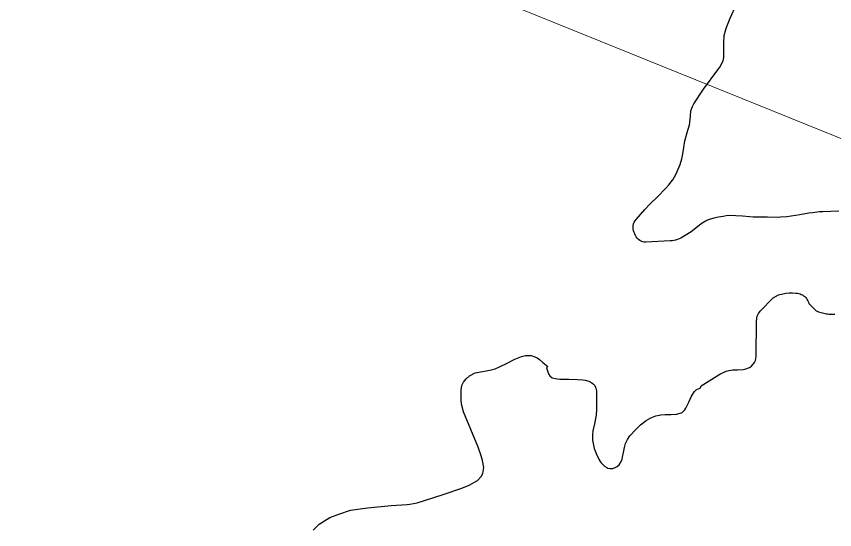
# Model space of a CAD drawing. Header units: millimetres. Extents: x 617751 to 636088, y 68402 to 77988.
# Drawn here: x 630771.1 to 631080.2, y 72760.1 to 72954.2 of the extents above; entities that cross this region are included whole.
import ezdxf

# ---------------------------------------------------------------- set-up
doc = ezdxf.new("R2010")
doc.units = ezdxf.units.MM
doc.header["$LTSCALE"] = 3
doc.header["$MEASUREMENT"] = 0
doc.layers.add('ALINHAMENTO PREDIAL', color=120, linetype='Continuous')
doc.layers.add('BAIRRO', color=30, linetype='Continuous')

msp = doc.modelspace()

# ---------------------------------------------------------------- linework, layer by layer
at = {"layer": 'ALINHAMENTO PREDIAL'}
for points in [[(631081.84, 72880.52), (631078.78, 72880.42), (631075.71, 72880.33), (631074.53, 72880.24), (631071.89, 72879.95), (631070.43, 72879.75), (631067.02, 72879.15), (631062.18, 72878.41), (631059.83, 72878.23), (631058.91, 72878.2), (631054.82, 72878.21), (631050.73, 72878.23), (631049.4, 72878.3), (631048.07, 72878.37), (631045.47, 72878.6), (631042.87, 72878.83), (631040.45, 72878.87), (631039.26, 72878.72), (631038.06, 72878.58), (631036.32, 72878.24), (631034.58, 72877.9), (631032.49, 72877.28), (631031.4, 72876.81), (631029.84, 72875.8), (631028.46, 72874.63), (631026.07, 72872.73), (631022.13, 72870.32), (631021.49, 72870.03), (631020.84, 72869.78), (631020.16, 72869.58), (631019.48, 72869.43), (631018.79, 72869.32), (631018.09, 72869.26), (631008.89, 72868.78), (631008.29, 72868.82), (631007.69, 72868.96), (631007.13, 72869.17), (631006.59, 72869.46), (631006.08, 72869.84), (631005.64, 72870.28), (631005.25, 72870.77), (631004.94, 72871.32), (631004.68, 72871.91), (631004.45, 72872.52), (631004.27, 72873.15), (631004.11, 72873.92), (631004.09, 72874.54), (631004.14, 72875.16), (631004.28, 72875.76), (631004.51, 72876.33), (631004.81, 72876.87), (631005.18, 72877.37), (631008.48, 72881.14), (631010.43, 72883.2), (631013.37, 72886.14), (631016.3, 72889.08), (631017.69, 72890.58), (631018.38, 72891.5), (631019.07, 72892.43), (631019.73, 72893.51), (631020.33, 72894.68), (631021.89, 72898.2), (631022.53, 72900.27), (631022.93, 72902.18), (631023.27, 72904.66), (631023.61, 72907.14), (631023.83, 72908.07), (631024.47, 72910.25), (631024.89, 72911.5), (631025.33, 72913.1), (631025.74, 72916.4), (631025.94, 72918.48), (631026.24, 72919.48), (631026.48, 72920.15), (631027.02, 72921.09), (631030.65, 72926.63), (631036.08, 72933.98), (631036.79, 72935.03), (631038.11, 72937.39), (631038.31, 72938.59), (631038.34, 72944.9), (631038.44, 72945.93), (631038.54, 72946.97), (631039.12, 72949.23), (631039.49, 72950.41), (631040.8, 72953.54), (631045.59, 72964.27)], [(631081.84, 72880.52), (631078.78, 72880.42), (631075.71, 72880.33), (631074.53, 72880.24), (631071.89, 72879.95), (631070.43, 72879.75), (631067.02, 72879.15), (631062.18, 72878.41), (631059.83, 72878.23), (631058.91, 72878.2), (631054.82, 72878.21), (631050.73, 72878.23), (631049.4, 72878.3), (631048.07, 72878.37), (631045.47, 72878.6), (631042.87, 72878.83), (631040.45, 72878.87), (631039.26, 72878.72), (631038.06, 72878.58), (631036.32, 72878.24), (631034.58, 72877.9), (631032.49, 72877.28), (631031.4, 72876.81), (631029.84, 72875.8), (631028.46, 72874.63), (631026.07, 72872.73), (631022.13, 72870.32), (631021.49, 72870.03), (631020.84, 72869.78), (631020.16, 72869.58), (631019.48, 72869.43), (631018.79, 72869.32), (631018.09, 72869.26), (631008.89, 72868.78), (631008.29, 72868.82), (631007.69, 72868.96), (631007.13, 72869.17), (631006.59, 72869.46), (631006.08, 72869.84), (631005.64, 72870.28), (631005.25, 72870.77), (631004.94, 72871.32), (631004.68, 72871.91), (631004.45, 72872.52), (631004.27, 72873.15), (631004.11, 72873.92), (631004.09, 72874.54), (631004.14, 72875.16), (631004.28, 72875.76), (631004.51, 72876.33), (631004.81, 72876.87), (631005.18, 72877.37), (631008.48, 72881.14), (631010.43, 72883.2), (631013.37, 72886.14), (631016.3, 72889.08), (631017.69, 72890.58), (631018.38, 72891.5), (631019.07, 72892.43), (631019.73, 72893.51), (631020.33, 72894.68), (631021.89, 72898.2), (631022.53, 72900.27), (631022.93, 72902.18), (631023.27, 72904.66), (631023.61, 72907.14), (631023.83, 72908.07), (631024.47, 72910.25), (631024.89, 72911.5), (631025.33, 72913.1), (631025.74, 72916.4), (631025.94, 72918.48), (631026.24, 72919.48), (631026.48, 72920.15), (631027.02, 72921.09), (631030.65, 72926.63), (631036.08, 72933.98), (631036.79, 72935.03), (631038.11, 72937.39), (631038.31, 72938.59), (631038.34, 72944.9), (631038.44, 72945.93), (631038.54, 72946.97), (631039.12, 72949.23), (631039.49, 72950.41), (631040.8, 72953.54), (631045.59, 72964.27)], [(631081.84, 72880.52), (631078.78, 72880.42), (631075.71, 72880.33), (631074.53, 72880.24), (631071.89, 72879.95), (631070.43, 72879.75), (631067.02, 72879.15), (631062.18, 72878.41), (631059.83, 72878.23), (631058.91, 72878.2), (631054.82, 72878.21), (631050.73, 72878.23), (631049.4, 72878.3), (631048.07, 72878.37), (631045.47, 72878.6), (631042.87, 72878.83), (631040.45, 72878.87), (631039.26, 72878.72), (631038.06, 72878.58), (631036.32, 72878.24), (631034.58, 72877.9), (631032.49, 72877.28), (631031.4, 72876.81), (631029.84, 72875.8), (631028.46, 72874.63), (631026.07, 72872.73), (631022.13, 72870.32), (631021.49, 72870.03), (631020.84, 72869.78), (631020.16, 72869.58), (631019.48, 72869.43), (631018.79, 72869.32), (631018.09, 72869.26), (631008.89, 72868.78), (631008.29, 72868.82), (631007.69, 72868.96), (631007.13, 72869.17), (631006.59, 72869.46), (631006.08, 72869.84), (631005.64, 72870.28), (631005.25, 72870.77), (631004.94, 72871.32), (631004.68, 72871.91), (631004.45, 72872.52), (631004.27, 72873.15), (631004.11, 72873.92), (631004.09, 72874.54), (631004.14, 72875.16), (631004.28, 72875.76), (631004.51, 72876.33), (631004.81, 72876.87), (631005.18, 72877.37), (631008.48, 72881.14), (631010.43, 72883.2), (631013.37, 72886.14), (631016.3, 72889.08), (631017.69, 72890.58), (631018.38, 72891.5), (631019.07, 72892.43), (631019.73, 72893.51), (631020.33, 72894.68), (631021.89, 72898.2), (631022.53, 72900.27), (631022.93, 72902.18), (631023.27, 72904.66), (631023.61, 72907.14), (631023.83, 72908.07), (631024.47, 72910.25), (631024.89, 72911.5), (631025.33, 72913.1), (631025.74, 72916.4), (631025.94, 72918.48), (631026.24, 72919.48), (631026.48, 72920.15), (631027.02, 72921.09), (631030.65, 72926.63), (631036.08, 72933.98), (631036.79, 72935.03), (631038.11, 72937.39), (631038.31, 72938.59), (631038.34, 72944.9), (631038.44, 72945.93), (631038.54, 72946.97), (631039.12, 72949.23), (631039.49, 72950.41), (631040.8, 72953.54), (631045.59, 72964.27)], [(630883.14, 72759.97), (630885.46, 72762.24), (630889.5, 72764.67), (630892.91, 72765.94), (630897.25, 72767.43), (630903.69, 72768.4), (630912.7, 72769.19), (630918.75, 72769.69), (630919.69, 72769.8), (630922.45, 72770.26), (630925.31, 72771.1), (630932.35, 72773.46), (630939.38, 72775.82), (630942.18, 72776.93), (630945.29, 72778.75), (630946.63, 72780.18), (630947.33, 72781.35), (630947.7, 72783.68), (630947.18, 72786.21), (630946.7, 72788.02), (630945.58, 72791.35), (630942.81, 72798), (630940.04, 72804.66), (630939.28, 72807.53), (630939.12, 72809.17), (630939.1, 72812.83), (630939.41, 72814.67), (630939.95, 72815.92), (630940.95, 72817.14), (630942.26, 72818.26), (630944.39, 72819.36), (630947.77, 72820.04), (630950.01, 72820.39), (630951.92, 72820.94), (630953.61, 72821.67), (630956.49, 72823.11), (630959.37, 72824.55), (630961.93, 72825.62), (630963.49, 72826.02), (630965.58, 72825.92), (630966.91, 72825.5), (630967.84, 72825.02), (630968.77, 72824.4), (630970.02, 72823.3), (630971.9, 72821.85), (630971.42, 72821.28), (630971.77, 72820.18), (630972.24, 72818.79), (630972.56, 72818.28), (630973.54, 72817.58), (630974.58, 72817.27), (630975.5, 72817.16), (630976.41, 72817.06), (630979.74, 72817), (630983.07, 72816.95), (630985.07, 72816.8), (630985.99, 72816.59), (630987.33, 72816.22), (630988.48, 72815.65), (630989.11, 72815.16), (630989.59, 72814.59), (630990.03, 72813.61), (630990.2, 72812.65), (630990.27, 72812.02), (630990.28, 72809.46), (630990.24, 72805.55), (630990.1, 72803.46), (630990.01, 72802.73), (630989.47, 72800.13), (630988.92, 72797.54), (630988.71, 72796.01), (630988.73, 72793.97), (630989.37, 72790.86), (630990.09, 72788.92), (630991.27, 72786.46), (630991.64, 72785.93), (630992, 72785.4), (630993.22, 72784.16), (630994.1, 72783.6), (630994.55, 72783.38), (630995.48, 72783.21), (630996.41, 72783.28), (630997.31, 72783.57), (630998.11, 72784.03), (630998.79, 72784.62), (630999.5, 72785.68), (630999.92, 72786.78), (631000.14, 72787.52), (631000.51, 72789.34), (631000.88, 72791.17), (631001.27, 72792.67), (631001.91, 72794.25), (631002.87, 72795.62), (631005.14, 72798.03), (631006.91, 72799.8), (631009.07, 72801.42), (631010.81, 72802.38), (631012.73, 72803.09), (631014.6, 72803.5), (631016.25, 72803.65), (631018.41, 72803.68), (631020.57, 72803.72), (631022.62, 72804.35), (631023.62, 72805.44), (631024.05, 72806.05), (631025.09, 72808.29), (631026.12, 72810.53), (631027.29, 72812.31), (631027.92, 72813), (631029.51, 72813.76), (631029.86, 72814.53), (631036.86, 72818.85), (631039.19, 72820), (631040.2, 72820.3), (631041.81, 72820.54), (631043.5, 72820.56), (631045.71, 72820.65), (631046.73, 72820.86), (631048.1, 72821.42), (631048.87, 72821.96), (631049.99, 72823.31), (631050.33, 72824.06), (631050.63, 72825.55), (631050.74, 72839.1), (631050.78, 72839.67), (631050.87, 72840.24), (631051.02, 72840.79), (631051.22, 72841.33), (631051.48, 72841.84), (631051.79, 72842.33), (631052.14, 72842.78), (631057.02, 72847.73), (631059.01, 72848.96), (631061.83, 72849.58), (631063.05, 72849.6), (631064.26, 72849.62), (631065.63, 72849.53), (631066.14, 72849.49), (631066.65, 72849.41), (631067.15, 72849.27), (631067.63, 72849.09), (631068.09, 72848.85), (631068.52, 72848.57), (631068.93, 72848.25), (631069.29, 72847.88), (631069.62, 72847.48), (631069.9, 72847.05), (631070.14, 72846.59), (631070.33, 72846.11), (631070.47, 72845.62), (631073.2, 72842.9), (631073.68, 72842.69), (631074.16, 72842.51), (631074.65, 72842.34), (631075.14, 72842.18), (631075.64, 72842.05), (631076.14, 72841.93), (631076.65, 72841.83), (631077.16, 72841.74), (631077.67, 72841.67), (631078.19, 72841.62), (631078.7, 72841.59), (631079.22, 72841.58), (631079.74, 72841.58), (631080.25, 72841.6)], [(630883.14, 72759.97), (630885.46, 72762.24), (630889.5, 72764.67), (630892.91, 72765.94), (630897.25, 72767.43), (630903.69, 72768.4), (630912.7, 72769.19), (630918.75, 72769.69), (630919.69, 72769.8), (630922.45, 72770.26), (630925.31, 72771.1), (630932.35, 72773.46), (630939.38, 72775.82), (630942.18, 72776.93), (630945.29, 72778.75), (630946.63, 72780.18), (630947.33, 72781.35), (630947.7, 72783.68), (630947.18, 72786.21), (630946.7, 72788.02), (630945.58, 72791.35), (630942.81, 72798), (630940.04, 72804.66), (630939.28, 72807.53), (630939.12, 72809.17), (630939.1, 72812.83), (630939.41, 72814.67), (630939.95, 72815.92), (630940.95, 72817.14), (630942.26, 72818.26), (630944.39, 72819.36), (630947.77, 72820.04), (630950.01, 72820.39), (630951.92, 72820.94), (630953.61, 72821.67), (630956.49, 72823.11), (630959.37, 72824.55), (630961.93, 72825.62), (630963.49, 72826.02), (630965.58, 72825.92), (630966.91, 72825.5), (630967.84, 72825.02), (630968.77, 72824.4), (630970.02, 72823.3), (630971.9, 72821.85), (630971.42, 72821.28), (630971.77, 72820.18), (630972.24, 72818.79), (630972.56, 72818.28), (630973.54, 72817.58), (630974.58, 72817.27), (630975.5, 72817.16), (630976.41, 72817.06), (630979.74, 72817), (630983.07, 72816.95), (630985.07, 72816.8), (630985.99, 72816.59), (630987.33, 72816.22), (630988.48, 72815.65), (630989.11, 72815.16), (630989.59, 72814.59), (630990.03, 72813.61), (630990.2, 72812.65), (630990.27, 72812.02), (630990.28, 72809.46), (630990.24, 72805.55), (630990.1, 72803.46), (630990.01, 72802.73), (630989.47, 72800.13), (630988.92, 72797.54), (630988.71, 72796.01), (630988.73, 72793.97), (630989.37, 72790.86), (630990.09, 72788.92), (630991.27, 72786.46), (630991.64, 72785.93), (630992, 72785.4), (630993.22, 72784.16), (630994.1, 72783.6), (630994.55, 72783.38), (630995.48, 72783.21), (630996.41, 72783.28), (630997.31, 72783.57), (630998.11, 72784.03), (630998.79, 72784.62), (630999.5, 72785.68), (630999.92, 72786.78), (631000.14, 72787.52), (631000.51, 72789.34), (631000.88, 72791.17), (631001.27, 72792.67), (631001.91, 72794.25), (631002.87, 72795.62), (631005.14, 72798.03), (631006.91, 72799.8), (631009.07, 72801.42), (631010.81, 72802.38), (631012.73, 72803.09), (631014.6, 72803.5), (631016.25, 72803.65), (631018.41, 72803.68), (631020.57, 72803.72), (631022.62, 72804.35), (631023.62, 72805.44), (631024.05, 72806.05), (631025.09, 72808.29), (631026.12, 72810.53), (631027.29, 72812.31), (631027.92, 72813), (631029.51, 72813.76), (631029.86, 72814.53), (631036.86, 72818.85), (631039.19, 72820), (631040.2, 72820.3), (631041.81, 72820.54), (631043.5, 72820.56), (631045.71, 72820.65), (631046.73, 72820.86), (631048.1, 72821.42), (631048.87, 72821.96), (631049.99, 72823.31), (631050.33, 72824.06), (631050.63, 72825.55), (631050.74, 72839.1), (631050.78, 72839.67), (631050.87, 72840.24), (631051.02, 72840.79), (631051.22, 72841.33), (631051.48, 72841.84), (631051.79, 72842.33), (631052.14, 72842.78), (631057.02, 72847.73), (631059.01, 72848.96), (631061.83, 72849.58), (631063.05, 72849.6), (631064.26, 72849.62), (631065.63, 72849.53), (631066.14, 72849.49), (631066.65, 72849.41), (631067.15, 72849.27), (631067.63, 72849.09), (631068.09, 72848.85), (631068.52, 72848.57), (631068.93, 72848.25), (631069.29, 72847.88), (631069.62, 72847.48), (631069.9, 72847.05), (631070.14, 72846.59), (631070.33, 72846.11), (631070.47, 72845.62), (631073.2, 72842.9), (631073.68, 72842.69), (631074.16, 72842.51), (631074.65, 72842.34), (631075.14, 72842.18), (631075.64, 72842.05), (631076.14, 72841.93), (631076.65, 72841.83), (631077.16, 72841.74), (631077.67, 72841.67), (631078.19, 72841.62), (631078.7, 72841.59), (631079.22, 72841.58), (631079.74, 72841.58), (631080.25, 72841.6)], [(630883.14, 72759.97), (630885.46, 72762.24), (630889.5, 72764.67), (630892.91, 72765.94), (630897.25, 72767.43), (630903.69, 72768.4), (630912.7, 72769.19), (630918.75, 72769.69), (630919.69, 72769.8), (630922.45, 72770.26), (630925.31, 72771.1), (630932.35, 72773.46), (630939.38, 72775.82), (630942.18, 72776.93), (630945.29, 72778.75), (630946.63, 72780.18), (630947.33, 72781.35), (630947.7, 72783.68), (630947.18, 72786.21), (630946.7, 72788.02), (630945.58, 72791.35), (630942.81, 72798), (630940.04, 72804.66), (630939.28, 72807.53), (630939.12, 72809.17), (630939.1, 72812.83), (630939.41, 72814.67), (630939.95, 72815.92), (630940.95, 72817.14), (630942.26, 72818.26), (630944.39, 72819.36), (630947.77, 72820.04), (630950.01, 72820.39), (630951.92, 72820.94), (630953.61, 72821.67), (630956.49, 72823.11), (630959.37, 72824.55), (630961.93, 72825.62), (630963.49, 72826.02), (630965.58, 72825.92), (630966.91, 72825.5), (630967.84, 72825.02), (630968.77, 72824.4), (630970.02, 72823.3), (630971.9, 72821.85), (630971.42, 72821.28), (630971.77, 72820.18), (630972.24, 72818.79), (630972.56, 72818.28), (630973.54, 72817.58), (630974.58, 72817.27), (630975.5, 72817.16), (630976.41, 72817.06), (630979.74, 72817), (630983.07, 72816.95), (630985.07, 72816.8), (630985.99, 72816.59), (630987.33, 72816.22), (630988.48, 72815.65), (630989.11, 72815.16), (630989.59, 72814.59), (630990.03, 72813.61), (630990.2, 72812.65), (630990.27, 72812.02), (630990.28, 72809.46), (630990.24, 72805.55), (630990.1, 72803.46), (630990.01, 72802.73), (630989.47, 72800.13), (630988.92, 72797.54), (630988.71, 72796.01), (630988.73, 72793.97), (630989.37, 72790.86), (630990.09, 72788.92), (630991.27, 72786.46), (630991.64, 72785.93), (630992, 72785.4), (630993.22, 72784.16), (630994.1, 72783.6), (630994.55, 72783.38), (630995.48, 72783.21), (630996.41, 72783.28), (630997.31, 72783.57), (630998.11, 72784.03), (630998.79, 72784.62), (630999.5, 72785.68), (630999.92, 72786.78), (631000.14, 72787.52), (631000.51, 72789.34), (631000.88, 72791.17), (631001.27, 72792.67), (631001.91, 72794.25), (631002.87, 72795.62), (631005.14, 72798.03), (631006.91, 72799.8), (631009.07, 72801.42), (631010.81, 72802.38), (631012.73, 72803.09), (631014.6, 72803.5), (631016.25, 72803.65), (631018.41, 72803.68), (631020.57, 72803.72), (631022.62, 72804.35), (631023.62, 72805.44), (631024.05, 72806.05), (631025.09, 72808.29), (631026.12, 72810.53), (631027.29, 72812.31), (631027.92, 72813), (631029.51, 72813.76), (631029.86, 72814.53), (631036.86, 72818.85), (631039.19, 72820), (631040.2, 72820.3), (631041.81, 72820.54), (631043.5, 72820.56), (631045.71, 72820.65), (631046.73, 72820.86), (631048.1, 72821.42), (631048.87, 72821.96), (631049.99, 72823.31), (631050.33, 72824.06), (631050.63, 72825.55), (631050.74, 72839.1), (631050.78, 72839.67), (631050.87, 72840.24), (631051.02, 72840.79), (631051.22, 72841.33), (631051.48, 72841.84), (631051.79, 72842.33), (631052.14, 72842.78), (631057.02, 72847.73), (631059.01, 72848.96), (631061.83, 72849.58), (631063.05, 72849.6), (631064.26, 72849.62), (631065.63, 72849.53), (631066.14, 72849.49), (631066.65, 72849.41), (631067.15, 72849.27), (631067.63, 72849.09), (631068.09, 72848.85), (631068.52, 72848.57), (631068.93, 72848.25), (631069.29, 72847.88), (631069.62, 72847.48), (631069.9, 72847.05), (631070.14, 72846.59), (631070.33, 72846.11), (631070.47, 72845.62), (631073.2, 72842.9), (631073.68, 72842.69), (631074.16, 72842.51), (631074.65, 72842.34), (631075.14, 72842.18), (631075.64, 72842.05), (631076.14, 72841.93), (631076.65, 72841.83), (631077.16, 72841.74), (631077.67, 72841.67), (631078.19, 72841.62), (631078.7, 72841.59), (631079.22, 72841.58), (631079.74, 72841.58), (631080.25, 72841.6)]]:
    msp.add_lwpolyline(points, dxfattribs=at)
at = {"layer": 'BAIRRO', "lineweight": 20}
msp.add_lwpolyline([(631082.82, 73368.76), (630975.08, 73419.9), (630661.61, 73575.49), (630534.39, 73635.69), (630700.99, 73540.66), (630865.9, 73432.66), (630892.65, 73409.57), (630919.65, 73394.57), (630954.83, 73376.23), (630877.07, 73205.76), (630854.36, 73157.6), (630874.89, 73142.8), (630903.31, 73122.36), (630864.89, 73055.08), (630843.15, 73022.96), (630823.81, 73015.18), (630819.38, 73014.6), (631229.65, 72848.57)], dxfattribs=at)

doc.saveas('drawing.dxf')
